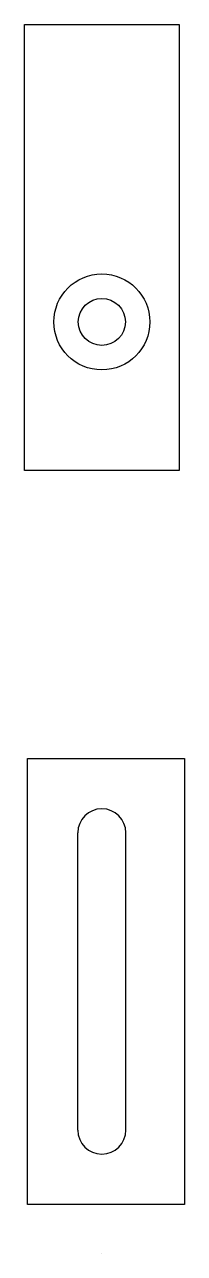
# Model space of a CAD drawing. Header units: millimetres. Extents: x -8 to 9, y 10 to 138.
import ezdxf

# ---------------------------------------------------------------- set-up
doc = ezdxf.new("R2010")
doc.units = ezdxf.units.MM
doc.layers.get('0').update_dxf_attribs({"true_color": 0xc2ced6})

# ---------------------------------------------------------------- blocks, each defined once
blk = doc.blocks.new('mounting_plate')
for p, q in [((-7.74, 15.1), (-7.74, 61.6)), ((-7.74, 61.6), (0.01, 61.6)), ((0.01, 61.6), (8.61, 61.6)), ((8.61, 61.6), (8.61, 15.1)), ((-2.49, 38.35), (-2.49, 53.85)), ((2.51, 38.35), (2.51, 53.85)), ((-2.49, 22.85), (-2.49, 38.35)), ((2.51, 22.85), (2.51, 38.35)), ((0.01, 15.1), (-7.74, 15.1)), ((8.61, 15.1), (0.01, 15.1)), ((0, 10), (0, 10))]:
    blk.add_line(p, q)
for centre, start, end in [((0.01, 53.85), 0, 180), ((0.01, 22.85), 180, 0)]:
    blk.add_arc(centre, 2.5, start, end)

msp = doc.modelspace()

# ---------------------------------------------------------------- linework, layer by layer
for p, q in [((-8.04, 91.6), (-8.04, 138.1)), ((-8.04, 138.1), (0.01, 138.1)), ((0.01, 138.1), (8.06, 138.1)), ((8.06, 138.1), (8.06, 91.6)), ((0.01, 91.6), (-8.04, 91.6)), ((8.06, 91.6), (0.01, 91.6))]:
    msp.add_line(p, q)
for radius in [5, 2.45]:
    msp.add_circle((0.01, 107.1), radius)

# ---------------------------------------------------------------- block references
msp.add_blockref('mounting_plate', (0, 0))

doc.saveas('drawing.dxf')
